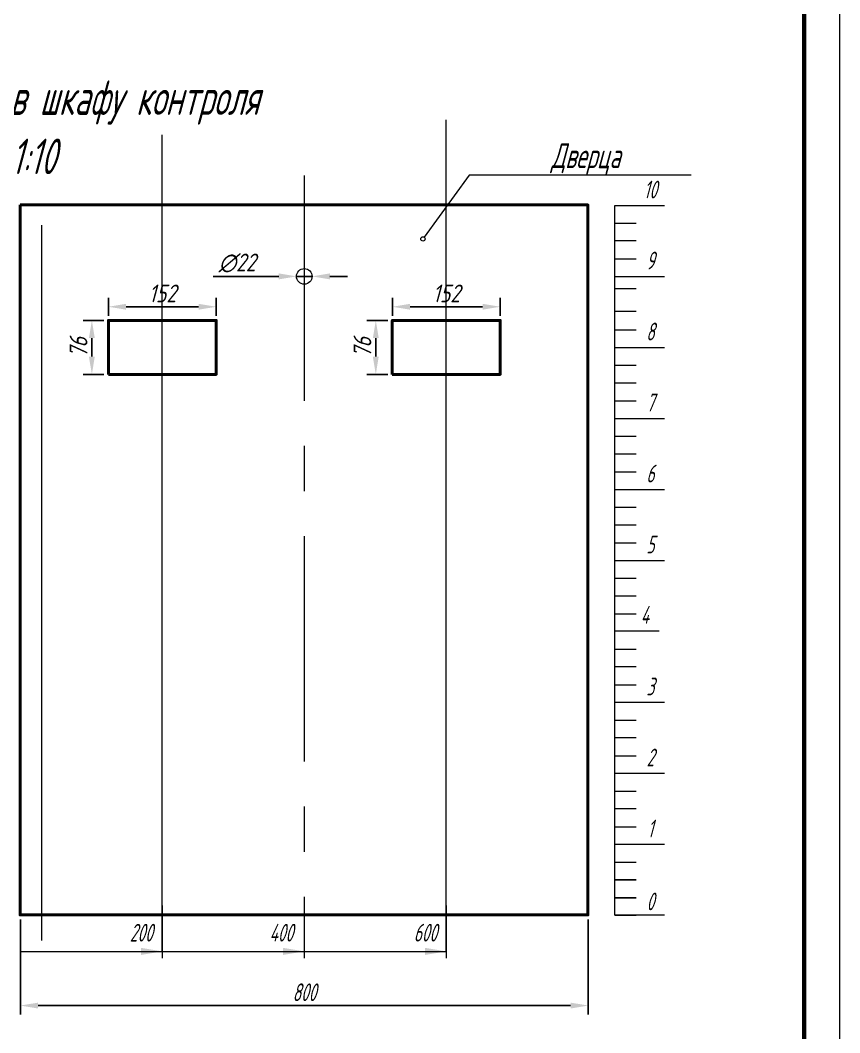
# Model space of a CAD drawing. Header units: millimetres. Extents: x 152217 to 562659, y 54507 to 219294.
# Drawn here: x 558435.8 to 558551.2, y 218992.9 to 219135.5 of the extents above; entities that cross this region are included whole.
import ezdxf
from ezdxf.enums import TextEntityAlignment as Align

# ---------------------------------------------------------------- set-up
doc = ezdxf.new("R2010")
doc.units = ezdxf.units.MM
doc.linetypes.add('ОСЕВАЯ', pattern=[50.8, 31.75, -6.35, 6.35, -6.35])
doc.layers.get('0').update_dxf_attribs({"lineweight": 18})
doc.layers.get('Defpoints').update_dxf_attribs({"color": 139, "lineweight": 18})
for name, color, linetype, lineweight in [('Текст_КИП', 2, 'Continuous', 25), ('Толст.рамка', 7, 'Continuous', 60), ('Тонк.рамка', 10, 'Continuous', 20), ('Тонкая', 5, 'Continuous', 20)]:
    doc.layers.add(name, color=color, linetype=linetype, lineweight=lineweight)
doc.styles.add('gost.shx', font='gost.shx', dxfattribs={"oblique": 15})
doc.styles.get("Standard").update_dxf_attribs({"font": 'simplex.shx', "width": 0.6, "oblique": 15})
doc.dimstyles.new('ISO-25', dxfattribs={"dimtxt": 2.5, "dimasz": 2.5, "dimexe": 1.25, "dimexo": 0.625, "dimtad": 1, "dimtxsty": 'Standard', "dimcen": 2.5, "dimadec": 0, "dimazin": 0, "dimtfac": 1, "dimtmove": 0, "dimatfit": 3, "dimfxl": 1, "dimarcsym": 0})

# ---------------------------------------------------------------- blocks, each defined once
blk = doc.blocks.new('*D48')
at = {"color": 0, "lineweight": -2, "transparency": 16777216}
for p, q in [((558435.81, 219008.86), (558435.81, 218995.47)), ((558515.81, 219008.86), (558515.81, 218995.47)), ((558438.31, 218996.72), (558513.31, 218996.72))]:
    blk.add_line(p, q, dxfattribs=at)
at = {"color": 0, "lineweight": -3, "transparency": 16777216}
for points in [[(558438.31, 218997.13), (558438.31, 218996.3), (558435.81, 218996.72)], [(558513.31, 218997.13), (558513.31, 218996.3), (558515.81, 218996.72)]]:
    blk.add_solid(points, dxfattribs=at)
at = {"layer": 'Defpoints', "color": 0, "lineweight": -3, "transparency": 16777216}
for p in [(558435.81, 219009.48), (558515.81, 219009.48), (558515.81, 218996.72)]:
    blk.add_point(p, dxfattribs=at)
at = {"color": 0, "transparency": 16777216, "insert": (558475.81, 218998.59), "char_height": 2.5, "attachment_point": 5}
blk.add_mtext('800', dxfattribs=at)
blk = doc.blocks.new('*D53')
at = {"color": 0, "lineweight": -2, "transparency": 16777216}
for p, q in [((558488.21, 219093.85), (558488.21, 219096.39)), ((558503.41, 219093.85), (558503.41, 219096.39)), ((558490.71, 219095.14), (558500.91, 219095.14))]:
    blk.add_line(p, q, dxfattribs=at)
at = {"color": 0, "lineweight": -3, "transparency": 16777216}
for points in [[(558490.71, 219095.56), (558490.71, 219094.73), (558488.21, 219095.14)], [(558500.91, 219095.56), (558500.91, 219094.73), (558503.41, 219095.14)]]:
    blk.add_solid(points, dxfattribs=at)
at = {"layer": 'Defpoints', "color": 0, "lineweight": -3, "transparency": 16777216}
for p in [(558503.41, 219095.14), (558488.21, 219093.22), (558503.41, 219093.22)]:
    blk.add_point(p, dxfattribs=at)
at = {"color": 0, "transparency": 16777216, "insert": (558495.81, 219097.02), "char_height": 2.5, "attachment_point": 5, "style": 'gost.shx'}
blk.add_mtext('152', dxfattribs=at)
blk = doc.blocks.new('*D54')
at = {"color": 0, "lineweight": -2, "transparency": 16777216}
for p, q in [((558487.58, 219093.22), (558484.63, 219093.22)), ((558485.88, 219090.72), (558485.88, 219088.12)), ((558487.58, 219085.62), (558484.63, 219085.62))]:
    blk.add_line(p, q, dxfattribs=at)
at = {"color": 0, "lineweight": -3, "transparency": 16777216}
for points in [[(558485.46, 219090.72), (558486.29, 219090.72), (558485.88, 219093.22)], [(558485.46, 219088.12), (558486.29, 219088.12), (558485.88, 219085.62)]]:
    blk.add_solid(points, dxfattribs=at)
at = {"layer": 'Defpoints', "color": 0, "lineweight": -3, "transparency": 16777216}
for p in [(558488.21, 219093.22), (558485.88, 219085.62), (558488.21, 219085.62)]:
    blk.add_point(p, dxfattribs=at)
at = {"color": 0, "transparency": 16777216, "insert": (558484, 219089.42), "char_height": 2.5, "attachment_point": 5, "rotation": 90, "style": 'gost.shx'}
blk.add_mtext('76', dxfattribs=at)
blk = doc.blocks.new('*D55')
at = {"color": 0, "lineweight": -2, "transparency": 16777216}
for p, q in [((558462.97, 219099.42), (558472.21, 219099.42)), ((558476.91, 219099.42), (558474.71, 219099.42)), ((558479.41, 219099.42), (558481.91, 219099.42))]:
    blk.add_line(p, q, dxfattribs=at)
at = {"color": 0, "lineweight": -3, "transparency": 16777216}
for points in [[(558472.21, 219099.84), (558472.21, 219099), (558474.71, 219099.42)], [(558479.41, 219099.84), (558479.41, 219099), (558476.91, 219099.42)]]:
    blk.add_solid(points, dxfattribs=at)
at = {"layer": 'Defpoints', "color": 0, "lineweight": -3, "transparency": 16777216}
for p in [(558474.71, 219099.42), (558476.91, 219099.42)]:
    blk.add_point(p, dxfattribs=at)
at = {"color": 0, "transparency": 16777216, "insert": (558466.34, 219101.3), "char_height": 2.5, "attachment_point": 5, "style": 'gost.shx'}
blk.add_mtext('∅22', dxfattribs=at)
blk = doc.blocks.new('*D50')
at = {"color": 0, "lineweight": -2, "transparency": 16777216}
for p, q in [((558448.21, 219093.85), (558448.21, 219096.39)), ((558463.41, 219093.85), (558463.41, 219096.39)), ((558450.71, 219095.14), (558460.91, 219095.14))]:
    blk.add_line(p, q, dxfattribs=at)
at = {"color": 0, "lineweight": -3, "transparency": 16777216}
for points in [[(558450.71, 219095.56), (558450.71, 219094.73), (558448.21, 219095.14)], [(558460.91, 219095.56), (558460.91, 219094.73), (558463.41, 219095.14)]]:
    blk.add_solid(points, dxfattribs=at)
at = {"layer": 'Defpoints', "color": 0, "lineweight": -3, "transparency": 16777216}
for p in [(558463.41, 219095.14), (558448.21, 219093.22), (558463.41, 219093.22)]:
    blk.add_point(p, dxfattribs=at)
at = {"color": 0, "transparency": 16777216, "insert": (558455.81, 219097.02), "char_height": 2.5, "attachment_point": 5, "style": 'gost.shx'}
blk.add_mtext('152', dxfattribs=at)
blk = doc.blocks.new('*D51')
at = {"color": 0, "lineweight": -2, "transparency": 16777216}
for p, q in [((558447.58, 219093.22), (558444.63, 219093.22)), ((558445.88, 219090.72), (558445.88, 219088.12)), ((558447.58, 219085.62), (558444.63, 219085.62))]:
    blk.add_line(p, q, dxfattribs=at)
at = {"color": 0, "lineweight": -3, "transparency": 16777216}
for points in [[(558445.46, 219090.72), (558446.29, 219090.72), (558445.88, 219093.22)], [(558445.46, 219088.12), (558446.29, 219088.12), (558445.88, 219085.62)]]:
    blk.add_solid(points, dxfattribs=at)
at = {"layer": 'Defpoints', "color": 0, "lineweight": -3, "transparency": 16777216}
for p in [(558448.21, 219093.22), (558445.88, 219085.62), (558448.21, 219085.62)]:
    blk.add_point(p, dxfattribs=at)
at = {"color": 0, "transparency": 16777216, "insert": (558444, 219089.42), "char_height": 2.5, "attachment_point": 5, "rotation": 90, "style": 'gost.shx'}
blk.add_mtext('76', dxfattribs=at)

msp = doc.modelspace()

# ---------------------------------------------------------------- linework, layer by layer
at = {"color": 5, "linetype": 'ОСЕВАЯ', "lineweight": 20}
msp.add_line((558475.8053, 219113.6353), (558475.8053, 219005.0796), dxfattribs=at)
at = {"color": 5}
msp.add_line((558499.0528, 219113.6979), (558492.6877, 219104.9405), dxfattribs=at)
for p, q in [((558455.8053, 219010.8163), (558455.8053, 219003.3696)), ((558475.8053, 219010.8163), (558475.8053, 219003.3696)), ((558495.8053, 219010.8163), (558495.8053, 219003.3696)), ((558435.8053, 219004.3453), (558495.8053, 219004.3453))]:
    msp.add_line(p, q)
at = {"lineweight": 40}
for points in [[(558435.7645, 219109.481), (558515.7645, 219109.481), (558515.7645, 219009.481), (558435.7645, 219009.481)], [(558448.2053, 219085.6231), (558463.4053, 219085.6231), (558463.4053, 219093.2231), (558448.2053, 219093.2231)], [(558488.2053, 219085.6231), (558503.4053, 219085.6231), (558503.4053, 219093.2231), (558488.2053, 219093.2231)]]:
    msp.add_lwpolyline(points, close=True, dxfattribs=at)
at = {"ltscale": 0.1}
msp.add_circle((558492.5113, 219104.6979), 0.3, dxfattribs=at)
msp.add_circle((558475.8053, 219099.4206), 1.1)
at = {"layer": 'Defpoints'}
for p, q in [((558495.8053, 219004.3453), (558495.8053, 219121.4663)), ((558455.8053, 219004.3453), (558455.8053, 219119.3675)), ((558438.8053, 219106.6379), (558438.8053, 219005.9043))]:
    msp.add_line(p, q, dxfattribs=at)
at = {"layer": 'Толст.рамка'}
msp.add_line((558546.2381, 219288.9807), (558546.2381, 218704.9896), dxfattribs=at)
at = {"layer": 'Тонк.рамка'}
msp.add_line((558551.2381, 218699.9769), (558551.2381, 219293.9809), dxfattribs=at)
at = {"layer": 'Тонкая'}
for p, q in [((558530.3022, 219113.6979), (558499.0528, 219113.6979)), ((558519.5451, 219009.4644), (558519.5451, 219109.4052)), ((558519.5451, 219009.4644), (558519.5451, 219109.4052)), ((558519.5451, 219109.4052), (558526.5451, 219109.4052)), ((558519.5451, 219106.9052), (558522.5451, 219106.9052)), ((558522.5451, 219104.4052), (558519.5451, 219104.4052)), ((558519.5451, 219101.9052), (558522.5451, 219101.9052)), ((558519.5451, 219099.4052), (558526.5451, 219099.4052)), ((558519.5451, 219097.7018), (558522.5451, 219097.7018)), ((558519.5451, 219094.5143), (558522.5451, 219094.5143)), ((558522.5451, 219091.8642), (558519.5451, 219091.8642)), ((558519.5451, 219089.4005), (558526.5451, 219089.4005)), ((558519.5451, 219086.9005), (558522.5451, 219086.9005)), ((558522.5451, 219084.4005), (558519.5451, 219084.4005)), ((558519.5451, 219081.9005), (558522.5451, 219081.9005)), ((558519.5451, 219079.4005), (558526.5451, 219079.4005)), ((558519.5451, 219076.9005), (558522.5451, 219076.9005)), ((558522.5451, 219074.4005), (558519.5451, 219074.4005)), ((558519.5451, 219071.9005), (558522.5451, 219071.9005)), ((558519.5451, 219069.4005), (558526.5451, 219069.4005)), ((558519.5451, 219066.9005), (558522.5451, 219066.9005)), ((558522.5451, 219064.4005), (558519.5451, 219064.4005)), ((558519.5451, 219061.9005), (558522.5451, 219061.9005)), ((558519.5451, 219059.4005), (558526.5451, 219059.4005)), ((558519.5451, 219059.4005), (558526.5451, 219059.4005)), ((558519.5451, 219056.9005), (558522.5451, 219056.9005)), ((558519.5451, 219056.9005), (558522.5451, 219056.9005)), ((558522.5451, 219054.4005), (558519.5451, 219054.4005)), ((558519.5451, 219051.9005), (558522.5451, 219051.9005)), ((558519.5451, 219051.9005), (558522.5451, 219051.9005)), ((558519.5451, 219049.491), (558525.7758, 219049.491)), ((558519.5451, 219049.491), (558525.7758, 219049.491)), ((558519.5451, 219046.9052), (558522.5451, 219046.9052)), ((558519.5451, 219046.9052), (558522.5451, 219046.9052)), ((558522.5451, 219044.4052), (558519.5451, 219044.4052)), ((558522.5451, 219044.4052), (558519.5451, 219044.4052)), ((558519.5451, 219041.9052), (558522.5451, 219041.9052)), ((558519.5451, 219041.9052), (558522.5451, 219041.9052)), ((558526.5451, 219039.4052), (558519.5451, 219039.4052)), ((558526.5451, 219039.4052), (558519.5451, 219039.4052)), ((558519.5451, 219036.9052), (558522.5451, 219036.9052)), ((558519.5451, 219036.9052), (558522.5451, 219036.9052)), ((558522.5451, 219034.4052), (558519.5451, 219034.4052)), ((558522.5451, 219034.4052), (558519.5451, 219034.4052)), ((558519.5451, 219031.9052), (558522.5451, 219031.9052)), ((558519.5451, 219031.9052), (558522.5451, 219031.9052)), ((558526.5451, 219029.4052), (558519.5451, 219029.4052)), ((558526.5451, 219029.4052), (558519.5451, 219029.4052)), ((558519.5451, 219026.9052), (558522.5451, 219026.9052)), ((558519.5451, 219026.9052), (558522.5451, 219026.9052)), ((558522.5451, 219024.4052), (558519.5451, 219024.4052)), ((558522.5451, 219024.4052), (558519.5451, 219024.4052)), ((558519.5451, 219021.9052), (558522.5451, 219021.9052)), ((558519.5451, 219021.9052), (558522.5451, 219021.9052)), ((558526.5451, 219019.4052), (558519.5451, 219019.4052)), ((558526.5451, 219019.4052), (558519.5451, 219019.4052)), ((558519.5451, 219016.9052), (558522.5451, 219016.9052)), ((558519.5451, 219016.9052), (558522.5451, 219016.9052)), ((558522.5451, 219014.4052), (558519.5451, 219014.4052)), ((558522.5451, 219014.4052), (558519.5451, 219014.4052)), ((558519.5451, 219014.4052), (558522.5451, 219014.4052)), ((558519.5451, 219014.4052), (558522.5451, 219014.4052)), ((558522.5451, 219011.9052), (558519.5451, 219011.9052)), ((558522.5451, 219011.9052), (558519.5451, 219011.9052)), ((558519.5451, 219011.9052), (558522.5451, 219011.9052)), ((558519.5451, 219011.9052), (558522.5451, 219011.9052)), ((558526.5451, 219009.4644), (558519.5451, 219009.4644)), ((558522.5451, 219009.4052), (558519.5451, 219009.4052)), ((558522.5451, 219009.4052), (558519.5451, 219009.4052))]:
    msp.add_line(p, q, dxfattribs=at)
at = {"layer": 'Тонкая', "color": 7, "ltscale": 0.5}
for points in [[(558452.8053, 219004.8453), (558452.8053, 219003.8453), (558455.8053, 219004.3453)], [(558472.8053, 219004.8453), (558472.8053, 219003.8453), (558475.8053, 219004.3453)], [(558492.8053, 219004.8453), (558492.8053, 219003.8453), (558495.8053, 219004.3453)]]:
    msp.add_solid(points, dxfattribs=at)

# ---------------------------------------------------------------- texts
at = {"layer": 'Текст_КИП', "oblique": 15, "width": 0.6}
for s, p in [('Компоновка аппаратуры в шкафу контроля', (558385.0807, 219122.1613)), ('М 1:10', (558429.4384, 219113.8246))]:
    msp.add_text(s, height=5, dxfattribs=at).set_placement(p)
for s, height, p in [('Дверца', 3.5, (558515.4502, 219114.6717)), ('10', 2.5, (558524.5451, 219110.4052)), ('9', 2.5, (558524.5451, 219100.4052)), ('8', 2.5, (558524.5451, 219090.4005)), ('7', 2.5, (558524.5451, 219080.4005)), ('6', 2.5, (558524.5451, 219070.4005)), ('5', 2.5, (558524.5451, 219060.4005)), ('4', 2.5, (558523.7758, 219050.491)), ('4', 2.5, (558523.7758, 219050.491)), ('3', 2.5, (558524.5451, 219040.4052)), ('3', 2.5, (558524.5451, 219040.4052)), ('2', 2.5, (558524.5451, 219030.4052)), ('2', 2.5, (558524.5451, 219030.4052)), ('1', 2.5, (558524.5451, 219020.4052)), ('1', 2.5, (558524.5451, 219020.4052)), ('0', 2.5, (558524.5451, 219010.1312)), ('200', 2.5, (558452.8277, 219005.7336)), ('400', 2.5, (558472.5514, 219005.7336)), ('600', 2.5, (558492.8528, 219005.7336))]:
    msp.add_text(s, height=height, dxfattribs=at).set_placement(p, align=Align.CENTER)

# ---------------------------------------------------------------- dimensions: what is measured, and where the dimension line sits
dim = msp.add_diameter_dim_2p(p1=(558476.9054, 219099.4206), p2=(558474.7053, 219099.4206), dimstyle='ISO-25', override={"dimlfac": 10, "dimtxsty": 'gost.shx'})
dim.commit()
dim.dimension.update_dxf_attribs({"geometry": '*D55', "text_midpoint": (558466.3394, 219101.2959)})
for base, p1, p2, override, picture, middle in [((558463.4053, 219095.1427), (558448.2053, 219093.2231), (558463.4053, 219093.2231), {"dimlfac": 10, "dimtxsty": 'gost.shx'}, '*D50', (558455.8053, 219097.018)), ((558503.4053, 219095.1427), (558488.2053, 219093.2231), (558503.4053, 219093.2231), {"dimlfac": 10, "dimtxsty": 'gost.shx'}, '*D53', (558495.8053, 219097.018)), ((558515.8053, 218996.7154), (558435.8053, 219009.481), (558515.8053, 219009.481), {"dimdec": 0, "dimlfac": 10}, '*D48', (558475.8053, 218998.5904))]:
    dim = msp.add_linear_dim(base=base, p1=p1, p2=p2, dimstyle='ISO-25', override=override)
    dim.commit()
    dim.dimension.update_dxf_attribs({"geometry": picture, "text_midpoint": middle})
for base, p1, p2, picture, middle in [((558445.8756, 219085.6231), (558448.2053, 219093.2231), (558448.2053, 219085.6231), '*D51', (558444.0006, 219089.4231)), ((558485.8756, 219085.6231), (558488.2053, 219093.2231), (558488.2053, 219085.6231), '*D54', (558484.0006, 219089.4231))]:
    dim = msp.add_linear_dim(base=base, p1=p1, p2=p2, angle=90, dimstyle='ISO-25', override={"dimlfac": 10, "dimtxsty": 'gost.shx'})
    dim.commit()
    dim.dimension.update_dxf_attribs({"geometry": picture, "text_midpoint": middle})

doc.saveas('drawing.dxf')
